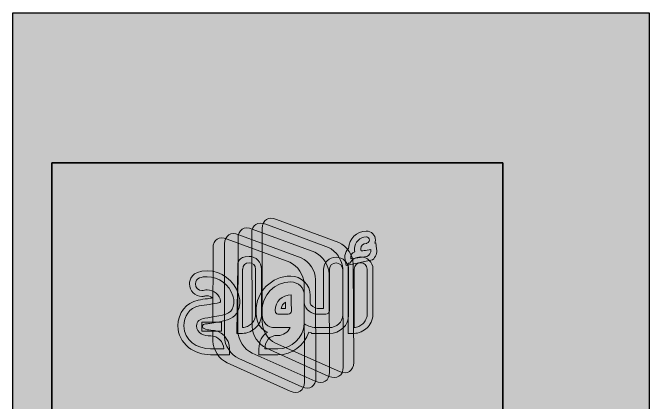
# Model space of a CAD drawing. Header units: inches. Extents: x -1481 to -429, y -1676 to -696.
# Drawn here: x -1481.3 to -1241.3, y -842.6 to -695.7 of the extents above; entities that cross this region are included whole.
import ezdxf

# ---------------------------------------------------------------- set-up
doc = ezdxf.new("R2010")
doc.units = ezdxf.units.IN
doc.header["$MEASUREMENT"] = 0
doc.layers.add('Layer 1', color=7, linetype='Continuous')

# ---------------------------------------------------------------- blocks, each defined once
blk = doc.blocks.new('block 416')
at = {"layer": 'Layer 1', "lineweight": 0}
for points, knots in [([(-1355.94, -788.89), (-1356.26, -787.84), (-1356.12, -786.7), (-1355.56, -785.74), (-1355.33, -785.34), (-1355.04, -784.99), (-1354.71, -784.7), (-1354.71, -784.7), (-1354.7, -784.63), (-1354.7, -784.63), (-1354.59, -780.96), (-1351.65, -778.08), (-1348.01, -778.08), (-1348.01, -778.08), (-1347.97, -778.08), (-1347.97, -778.08), (-1346.1, -778.08), (-1344.57, -779.6), (-1344.57, -781.48), (-1344.57, -781.89), (-1344.66, -782.27), (-1344.81, -782.61), (-1344.81, -782.61), (-1344.44, -782.55), (-1344.44, -782.55), (-1344.44, -782.55), (-1344.11, -784.74), (-1344.11, -784.74), (-1343.87, -786.36), (-1344.49, -787.93), (-1345.64, -788.91), (-1345.64, -788.91), (-1355.58, -791.11), (-1355.58, -791.11), (-1355.58, -791.11), (-1355.94, -788.89), (-1355.94, -788.89)], [0, 0, 0, 0, 1, 1, 1, 2, 2, 2, 3, 3, 3, 4, 4, 4, 5, 5, 5, 6, 6, 6, 7, 7, 7, 8, 8, 8, 9, 9, 9, 10, 10, 10, 11, 11, 11, 12, 12, 12, 12]), ([(-1396.88, -816.66), (-1396.88, -816.66), (-1396.48, -790.58), (-1396.48, -790.58), (-1396.48, -790.58), (-1396.52, -787.62), (-1392.21, -787.62), (-1389.62, -787.62), (-1387.52, -789.87), (-1387.52, -792.4), (-1387.52, -792.4), (-1387.52, -809.66), (-1387.52, -809.66), (-1387.52, -810.51), (-1387.74, -811.41), (-1388.2, -812.39), (-1388.63, -813.36), (-1389.26, -814.06), (-1389.76, -814.56), (-1390.35, -815.15), (-1391.07, -815.65), (-1391.91, -816.04), (-1391.91, -816.04), (-1391.96, -816.07), (-1391.96, -816.07), (-1391.96, -816.07), (-1392.02, -816.09), (-1392.02, -816.09), (-1392.97, -816.47), (-1393.84, -816.66), (-1394.66, -816.66), (-1394.66, -816.66), (-1396.88, -816.66), (-1396.88, -816.66)], [0, 0, 0, 0, 1, 1, 1, 2, 2, 2, 3, 3, 3, 4, 4, 4, 5, 5, 5, 6, 6, 6, 7, 7, 7, 8, 8, 8, 9, 9, 9, 10, 10, 10, 11, 11, 11, 11]), ([(-1388.48, -824.73), (-1388.48, -824.73), (-1388.48, -822.51), (-1388.48, -822.51), (-1388.48, -819.71), (-1387.24, -817.41), (-1385.28, -816.19), (-1386.1, -815.87), (-1386.82, -815.4), (-1387.42, -814.79), (-1388.89, -813.32), (-1389.62, -811.1), (-1389.59, -808.2), (-1389.59, -800.95), (-1383.72, -795.04), (-1376.49, -795.04), (-1372.45, -795.04), (-1369.16, -798.34), (-1369.16, -802.4), (-1369.16, -802.4), (-1369.16, -805.26), (-1369.16, -805.26), (-1369.16, -805.97), (-1367.55, -807.22), (-1366.38, -807.22), (-1366.38, -807.22), (-1364.15, -807.22), (-1364.15, -807.22), (-1364.15, -807.22), (-1364.15, -792.63), (-1364.15, -792.63), (-1364.15, -790.02), (-1362.03, -787.89), (-1359.42, -787.89), (-1356.81, -787.89), (-1354.68, -790.02), (-1354.68, -792.63), (-1354.68, -792.63), (-1354.68, -809.77), (-1354.68, -809.77), (-1354.68, -813.59), (-1357.93, -816.69), (-1361.93, -816.69), (-1361.93, -816.69), (-1368.63, -816.69), (-1368.63, -816.69), (-1368.63, -816.69), (-1368.63, -816.48), (-1368.63, -816.48), (-1369.01, -816.41), (-1369.38, -816.32), (-1369.74, -816.22), (-1371.36, -821.17), (-1376.01, -824.73), (-1381.38, -824.73), (-1381.38, -824.73), (-1388.48, -824.73), (-1388.48, -824.73)], [0, 0, 0, 0, 1, 1, 1, 2, 2, 2, 3, 3, 3, 4, 4, 4, 5, 5, 5, 6, 6, 6, 7, 7, 7, 8, 8, 8, 9, 9, 9, 10, 10, 10, 11, 11, 11, 12, 12, 12, 13, 13, 13, 14, 14, 14, 15, 15, 15, 16, 16, 16, 17, 17, 17, 18, 18, 18, 19, 19, 19, 19]), ([(-1354.85, -816.66), (-1354.85, -816.66), (-1354.85, -790.19), (-1354.85, -790.19), (-1354.85, -790.19), (-1354.21, -790.19), (-1354.21, -790.19), (-1353.41, -788.78), (-1351.9, -787.82), (-1350.19, -787.82), (-1347.6, -787.82), (-1345.5, -789.87), (-1345.5, -792.4), (-1345.5, -792.4), (-1345.5, -809.66), (-1345.5, -809.66), (-1345.5, -810.51), (-1345.72, -811.41), (-1346.18, -812.39), (-1346.6, -813.36), (-1347.24, -814.06), (-1347.74, -814.56), (-1348.33, -815.15), (-1349.05, -815.65), (-1349.89, -816.04), (-1349.89, -816.04), (-1349.94, -816.07), (-1349.94, -816.07), (-1349.94, -816.07), (-1350, -816.09), (-1350, -816.09), (-1350.95, -816.47), (-1351.82, -816.66), (-1352.64, -816.66), (-1352.64, -816.66), (-1354.85, -816.66), (-1354.85, -816.66)], [0, 0, 0, 0, 1, 1, 1, 2, 2, 2, 3, 3, 3, 4, 4, 4, 5, 5, 5, 6, 6, 6, 7, 7, 7, 8, 8, 8, 9, 9, 9, 10, 10, 10, 11, 11, 11, 12, 12, 12, 12]), ([(-1378.49, -807.22), (-1378.49, -807.22), (-1378.52, -804.95), (-1378.52, -804.95), (-1379.35, -805.46), (-1379.94, -806.26), (-1380.13, -807.22), (-1380.13, -807.22), (-1378.49, -807.22), (-1378.49, -807.22)], [0, 0, 0, 0, 1, 1, 1, 2, 2, 2, 3, 3, 3, 3])]:
    blk.add_open_spline(points, degree=3, knots=knots, dxfattribs=at)
blk = doc.blocks.new('block 417')
at = {"layer": 'Layer 1', "lineweight": 0}
for points, knots in [([(-1346.3, -785.07), (-1346.3, -785.07), (-1348.3, -785.37), (-1348.3, -785.37), (-1348.3, -785.37), (-1349.01, -785.44), (-1349.93, -785.59), (-1350.05, -785.33), (-1350.08, -785.07), (-1350.08, -784.74), (-1350.08, -783.63), (-1349.16, -782.7), (-1347.93, -782.7), (-1347.93, -782.7), (-1346.79, -782.11), (-1346.79, -781.48), (-1346.79, -780.81), (-1347.3, -780.29), (-1347.97, -780.29), (-1347.97, -780.29), (-1348.01, -780.29), (-1348.01, -780.29), (-1350.45, -780.29), (-1352.42, -782.26), (-1352.49, -784.7), (-1352.49, -784.7), (-1352.49, -785.37), (-1352.3, -785.92), (-1353.42, -786.11), (-1354.19, -787.26), (-1353.79, -788.37), (-1353.79, -788.37), (-1353.75, -788.59), (-1353.75, -788.59), (-1353.75, -788.59), (-1347.86, -787.7), (-1347.86, -787.7), (-1347.86, -787.7), (-1347.86, -787.64), (-1347.86, -787.64), (-1346.83, -787.35), (-1346.12, -786.26), (-1346.3, -785.07)], [0, 0, 0, 0, 1, 1, 1, 2, 2, 2, 3, 3, 3, 4, 4, 4, 5, 5, 5, 6, 6, 6, 7, 7, 7, 8, 8, 8, 9, 9, 9, 10, 10, 10, 11, 11, 11, 12, 12, 12, 13, 13, 13, 14, 14, 14, 14]), ([(-1392.21, -790.03), (-1393.51, -790.03), (-1394.59, -791.11), (-1394.62, -792.4), (-1394.62, -792.4), (-1394.66, -792.4), (-1394.66, -792.4), (-1394.66, -792.4), (-1394.66, -792.51), (-1394.66, -792.51), (-1394.66, -792.51), (-1394.66, -814.44), (-1394.66, -814.44), (-1394.03, -814.44), (-1393.4, -814.26), (-1392.84, -814.03), (-1392.29, -813.77), (-1391.77, -813.44), (-1391.33, -813), (-1390.88, -812.55), (-1390.47, -812.07), (-1390.21, -811.48), (-1389.96, -810.92), (-1389.73, -810.29), (-1389.73, -809.66), (-1389.73, -809.66), (-1389.73, -792.51), (-1389.73, -792.51), (-1389.73, -792.51), (-1389.73, -792.4), (-1389.73, -792.4), (-1389.73, -791.11), (-1390.84, -790.03), (-1392.21, -790.03)], [0, 0, 0, 0, 1, 1, 1, 2, 2, 2, 3, 3, 3, 4, 4, 4, 5, 5, 5, 6, 6, 6, 7, 7, 7, 8, 8, 8, 9, 9, 9, 10, 10, 10, 11, 11, 11, 11]), ([(-1359.42, -790.11), (-1360.82, -790.11), (-1361.93, -791.26), (-1361.93, -792.63), (-1361.93, -792.63), (-1361.93, -792.7), (-1361.93, -792.7), (-1361.93, -792.7), (-1361.93, -808.11), (-1361.93, -808.11), (-1361.93, -808.85), (-1362.53, -809.44), (-1363.27, -809.44), (-1363.27, -809.44), (-1365.67, -809.44), (-1365.67, -809.44), (-1365.67, -809.44), (-1366.38, -809.44), (-1366.38, -809.44), (-1368.27, -809.44), (-1371.38, -807.66), (-1371.38, -805.26), (-1371.38, -805.26), (-1371.38, -805.22), (-1371.38, -805.22), (-1371.38, -805.22), (-1371.38, -802.4), (-1371.38, -802.4), (-1371.38, -799.55), (-1373.67, -797.26), (-1376.49, -797.26), (-1382.53, -797.26), (-1387.38, -802.22), (-1387.38, -808.22), (-1387.41, -813.07), (-1385.08, -814.48), (-1382.45, -814.48), (-1382.45, -814.48), (-1376.75, -814.48), (-1376.75, -814.48), (-1377.56, -816.22), (-1379.34, -817.51), (-1381.38, -817.44), (-1381.38, -817.44), (-1381.41, -817.44), (-1381.41, -817.44), (-1381.41, -817.44), (-1381.41, -817.48), (-1381.41, -817.48), (-1384.6, -817.22), (-1386.27, -819.81), (-1386.27, -822.51), (-1386.27, -822.51), (-1381.41, -822.51), (-1381.41, -822.51), (-1381.41, -822.51), (-1381.38, -822.51), (-1381.38, -822.51), (-1376.08, -822.51), (-1371.75, -818.29), (-1371.38, -813.11), (-1369.91, -813.99), (-1368.18, -814.47), (-1366.42, -814.48), (-1366.42, -814.48), (-1366.42, -814.48), (-1366.42, -814.48), (-1366.42, -814.48), (-1366.38, -814.48), (-1366.38, -814.48), (-1366.38, -814.48), (-1365.67, -814.48), (-1365.67, -814.48), (-1365.67, -814.48), (-1361.93, -814.48), (-1361.93, -814.48), (-1359.27, -814.48), (-1356.9, -812.4), (-1356.9, -809.77), (-1356.9, -809.77), (-1356.9, -792.66), (-1356.9, -792.66), (-1356.9, -792.66), (-1356.9, -792.63), (-1356.9, -792.63), (-1356.9, -791.26), (-1358.05, -790.11), (-1359.42, -790.11)], [0, 0, 0, 0, 1, 1, 1, 2, 2, 2, 3, 3, 3, 4, 4, 4, 5, 5, 5, 6, 6, 6, 7, 7, 7, 8, 8, 8, 9, 9, 9, 10, 10, 10, 11, 11, 11, 12, 12, 12, 13, 13, 13, 14, 14, 14, 15, 15, 15, 16, 16, 16, 17, 17, 17, 18, 18, 18, 19, 19, 19, 20, 20, 20, 21, 21, 21, 22, 22, 22, 23, 23, 23, 24, 24, 24, 25, 25, 25, 26, 26, 26, 27, 27, 27, 28, 28, 28, 29, 29, 29, 29]), ([(-1350.19, -790.03), (-1351.49, -790.03), (-1352.56, -791.11), (-1352.6, -792.4), (-1352.6, -792.4), (-1352.64, -792.4), (-1352.64, -792.4), (-1352.64, -792.4), (-1352.64, -792.51), (-1352.64, -792.51), (-1352.64, -792.51), (-1352.64, -814.44), (-1352.64, -814.44), (-1352.01, -814.44), (-1351.38, -814.26), (-1350.82, -814.03), (-1350.27, -813.77), (-1349.75, -813.44), (-1349.3, -813), (-1348.86, -812.55), (-1348.45, -812.07), (-1348.19, -811.48), (-1347.93, -810.92), (-1347.71, -810.29), (-1347.71, -809.66), (-1347.71, -809.66), (-1347.71, -792.51), (-1347.71, -792.51), (-1347.71, -792.51), (-1347.71, -792.4), (-1347.71, -792.4), (-1347.71, -791.11), (-1348.82, -790.03), (-1350.19, -790.03)], [0, 0, 0, 0, 1, 1, 1, 2, 2, 2, 3, 3, 3, 4, 4, 4, 5, 5, 5, 6, 6, 6, 7, 7, 7, 8, 8, 8, 9, 9, 9, 10, 10, 10, 11, 11, 11, 11]), ([(-1377.49, -809.44), (-1377.49, -809.44), (-1381.19, -809.44), (-1381.19, -809.44), (-1381.19, -809.44), (-1382.41, -809.44), (-1382.41, -807.92), (-1382.41, -804.59), (-1379.67, -802.14), (-1376.3, -802.14), (-1376.3, -802.14), (-1376.3, -804.63), (-1376.3, -804.63), (-1376.3, -804.63), (-1376.27, -808.22), (-1376.27, -808.22), (-1376.27, -808.89), (-1376.82, -809.44), (-1377.49, -809.44)], [0, 0, 0, 0, 1, 1, 1, 2, 2, 2, 3, 3, 3, 4, 4, 4, 5, 5, 5, 6, 6, 6, 6])]:
    blk.add_open_spline(points, degree=3, knots=knots, dxfattribs=at)
blk = doc.blocks.new('block 415')
at = {"layer": 'Layer 1', "lineweight": 0}
for points, knots in [([(-1406.72, -824.73), (-1409.73, -824.73), (-1412.74, -823.72), (-1415, -821.95), (-1417.61, -819.92), (-1419.05, -817.04), (-1419.05, -813.85), (-1419.05, -808.93), (-1415.99, -805.02), (-1411.45, -804.12), (-1411.45, -804.12), (-1411.43, -804.11), (-1411.43, -804.11), (-1410.23, -803.89), (-1409.03, -803.73), (-1407.86, -803.57), (-1407.21, -803.48), (-1406.57, -803.4), (-1405.94, -803.3), (-1406.52, -802.83), (-1407.32, -802.47), (-1407.98, -802.47), (-1408.12, -802.47), (-1408.34, -802.52), (-1408.58, -802.56), (-1408.96, -802.64), (-1409.43, -802.73), (-1409.98, -802.73), (-1412.57, -802.73), (-1414.68, -800.62), (-1414.68, -798.03), (-1414.68, -796.54), (-1414.03, -793.08), (-1408.02, -793.08), (-1402.62, -793.08), (-1397.76, -796.68), (-1396.19, -801.83), (-1396.19, -801.83), (-1396.18, -801.89), (-1396.18, -801.89), (-1396.18, -801.89), (-1396.16, -801.94), (-1396.16, -801.94), (-1396, -802.6), (-1395.83, -803.31), (-1395.74, -804.02), (-1395.74, -804.02), (-1395.73, -804.13), (-1395.73, -804.13), (-1395.73, -804.13), (-1395.73, -804.24), (-1395.73, -804.24), (-1395.7, -805.36), (-1395.82, -808.16), (-1397.56, -809.9), (-1397.56, -809.9), (-1397.59, -809.93), (-1397.59, -809.93), (-1399.44, -811.7), (-1402.97, -812.31), (-1407.05, -812.88), (-1407.61, -812.96), (-1408.15, -813.04), (-1408.59, -813.11), (-1409.05, -813.18), (-1409.8, -813.36), (-1409.8, -813.81), (-1409.8, -814.24), (-1409.69, -814.57), (-1409.15, -814.88), (-1408.56, -815.22), (-1407.66, -815.41), (-1406.68, -815.41), (-1402.77, -815.41), (-1399.58, -818.58), (-1399.58, -822.48), (-1399.58, -822.48), (-1399.58, -824.69), (-1399.58, -824.69), (-1399.58, -824.69), (-1401.79, -824.69), (-1401.79, -824.69), (-1402.59, -824.69), (-1403.41, -824.7), (-1404.2, -824.71), (-1405.02, -824.72), (-1405.87, -824.73), (-1406.72, -824.73)], [0, 0, 0, 0, 1, 1, 1, 2, 2, 2, 3, 3, 3, 4, 4, 4, 5, 5, 5, 6, 6, 6, 7, 7, 7, 8, 8, 8, 9, 9, 9, 10, 10, 10, 11, 11, 11, 12, 12, 12, 13, 13, 13, 14, 14, 14, 15, 15, 15, 16, 16, 16, 17, 17, 17, 18, 18, 18, 19, 19, 19, 20, 20, 20, 21, 21, 21, 22, 22, 22, 23, 23, 23, 24, 24, 24, 25, 25, 25, 26, 26, 26, 27, 27, 27, 28, 28, 28, 29, 29, 29, 29]), ([(-1398.31, -802.48), (-1399.61, -798.22), (-1403.61, -795.29), (-1408.02, -795.29), (-1409.87, -795.29), (-1412.46, -795.63), (-1412.46, -798.03), (-1412.46, -799.4), (-1411.35, -800.51), (-1409.98, -800.51), (-1409.31, -800.51), (-1408.68, -800.26), (-1407.98, -800.26), (-1405.79, -800.26), (-1402.98, -802.14), (-1402.98, -804.44), (-1402.98, -804.59), (-1403.05, -805.03), (-1403.28, -805.07), (-1405.83, -805.63), (-1408.46, -805.81), (-1411.02, -806.29), (-1414.76, -807.03), (-1416.83, -810.22), (-1416.83, -813.85), (-1416.83, -819.26), (-1411.68, -822.51), (-1406.72, -822.51), (-1405.05, -822.51), (-1403.42, -822.48), (-1401.79, -822.48), (-1401.79, -819.81), (-1404.02, -817.63), (-1406.68, -817.63), (-1409.09, -817.63), (-1412.02, -816.7), (-1412.02, -813.81), (-1412.02, -812.07), (-1410.61, -811.18), (-1408.94, -810.92), (-1406.2, -810.48), (-1400.91, -810.03), (-1399.13, -808.33), (-1398.24, -807.44), (-1397.91, -805.74), (-1397.94, -804.29), (-1398.02, -803.7), (-1398.17, -803.07), (-1398.31, -802.48)], [0, 0, 0, 0, 1, 1, 1, 2, 2, 2, 3, 3, 3, 4, 4, 4, 5, 5, 5, 6, 6, 6, 7, 7, 7, 8, 8, 8, 9, 9, 9, 10, 10, 10, 11, 11, 11, 12, 12, 12, 13, 13, 13, 14, 14, 14, 15, 15, 15, 16, 16, 16, 16])]:
    blk.add_open_spline(points, degree=3, knots=knots, dxfattribs=at)
at = {"layer": 'Layer 1'}
for name in ['block 416', 'block 417']:
    blk.add_blockref(name, (0, 0), dxfattribs=at)
blk = doc.blocks.new('block 414')
at = {"layer": 'Layer 1', "true_color": 0x009344}
h = blk.add_hatch(color=114, dxfattribs=at)
h.dxf.hatch_style = 2
edge = h.paths.add_edge_path()
edge.add_spline(control_points=[(-1358.11, -831.02), (-1358.11, -831.02), (-1382.27, -820.37), (-1382.27, -820.37), (-1385.24, -819.06), (-1387.26, -815.41), (-1387.27, -812.22), (-1387.27, -812.22), (-1387.23, -777.09), (-1387.23, -777.09), (-1387.24, -773.9), (-1384.85, -772.37), (-1381.88, -773.68), (-1381.88, -773.68), (-1358.31, -782.38), (-1358.31, -782.38), (-1355.35, -783.69), (-1352.93, -787.33), (-1352.92, -790.52), (-1352.92, -790.52), (-1352.77, -827.61), (-1352.77, -827.61), (-1352.76, -830.8), (-1355.15, -832.33), (-1358.11, -831.02)], knot_values=[0, 0, 0, 0, 1, 1, 1, 2, 2, 2, 3, 3, 3, 4, 4, 4, 5, 5, 5, 6, 6, 6, 7, 7, 7, 8, 8, 8, 8], degree=3, periodic=1)
at = {"layer": 'Layer 1', "true_color": 0x38b449}
h = blk.add_hatch(color=95, dxfattribs=at)
h.dxf.hatch_style = 2
edge = h.paths.add_edge_path()
edge.add_spline(control_points=[(-1362.1, -832.87), (-1362.1, -832.87), (-1385.67, -822.21), (-1385.67, -822.21), (-1388.64, -820.9), (-1391.05, -817.26), (-1391.07, -814.07), (-1391.07, -814.07), (-1391.22, -778.94), (-1391.22, -778.94), (-1391.23, -775.75), (-1388.84, -774.22), (-1385.87, -775.53), (-1385.87, -775.53), (-1362.3, -784.23), (-1362.3, -784.23), (-1359.34, -785.54), (-1356.92, -789.18), (-1356.91, -792.37), (-1356.91, -792.37), (-1356.76, -829.46), (-1356.76, -829.46), (-1356.74, -832.65), (-1359.14, -834.17), (-1362.1, -832.87)], knot_values=[0, 0, 0, 0, 1, 1, 1, 2, 2, 2, 3, 3, 3, 4, 4, 4, 5, 5, 5, 6, 6, 6, 7, 7, 7, 8, 8, 8, 8], degree=3, periodic=1)
at = {"layer": 'Layer 1', "true_color": 0x8cc63e}
h = blk.add_hatch(color=73, dxfattribs=at)
h.dxf.hatch_style = 2
edge = h.paths.add_edge_path()
edge.add_spline(control_points=[(-1367.26, -834.71), (-1367.26, -834.71), (-1391.03, -824.06), (-1391.03, -824.06), (-1394, -822.75), (-1396.41, -819.11), (-1396.42, -815.92), (-1396.42, -815.92), (-1396.38, -780.78), (-1396.38, -780.78), (-1396.39, -777.59), (-1394, -776.07), (-1391.03, -777.38), (-1391.03, -777.38), (-1367.46, -786.08), (-1367.46, -786.08), (-1364.5, -787.38), (-1362.08, -791.03), (-1362.07, -794.22), (-1362.07, -794.22), (-1361.92, -831.31), (-1361.92, -831.31), (-1361.91, -834.5), (-1364.3, -836.02), (-1367.26, -834.71)], knot_values=[0, 0, 0, 0, 1, 1, 1, 2, 2, 2, 3, 3, 3, 4, 4, 4, 5, 5, 5, 6, 6, 6, 7, 7, 7, 8, 8, 8, 8], degree=3, periodic=1)
at = {"layer": 'Layer 1', "true_color": 0xfff100}
h = blk.add_hatch(color=2, dxfattribs=at)
h.dxf.hatch_style = 2
edge = h.paths.add_edge_path()
edge.add_spline(control_points=[(-1371.5, -797.94), (-1371.51, -794.75), (-1373.92, -791.1), (-1376.89, -789.8), (-1376.89, -789.8), (-1400.46, -781.1), (-1400.46, -781.1), (-1403.43, -779.79), (-1405.82, -781.31), (-1405.81, -784.5), (-1405.81, -784.5), (-1405.84, -812.47), (-1405.84, -812.47), (-1405.84, -812.47), (-1410.01, -812.47), (-1410.01, -812.47), (-1410.01, -812.47), (-1410.01, -815.83), (-1410.01, -815.83), (-1410.01, -815.83), (-1405.84, -815.83), (-1405.84, -815.83), (-1405.84, -815.83), (-1405.85, -819.64), (-1405.85, -819.64), (-1405.84, -822.83), (-1403.42, -826.47), (-1400.46, -827.78), (-1400.46, -827.78), (-1376.69, -838.43), (-1376.69, -838.43), (-1373.73, -839.74), (-1371.33, -838.22), (-1371.35, -835.03), (-1371.35, -835.03), (-1371.5, -797.94), (-1371.5, -797.94)], knot_values=[0, 0, 0, 0, 1, 1, 1, 2, 2, 2, 3, 3, 3, 4, 4, 4, 5, 5, 5, 6, 6, 6, 7, 7, 7, 8, 8, 8, 9, 9, 9, 10, 10, 10, 11, 11, 11, 12, 12, 12, 12], degree=3, periodic=1)
at = {"layer": 'Layer 1', "true_color": 0xd6df23}
h = blk.add_hatch(color=52, dxfattribs=at)
h.dxf.hatch_style = 2
edge = h.paths.add_edge_path()
edge.add_spline(control_points=[(-1372.33, -836.82), (-1372.33, -836.82), (-1396.09, -826.16), (-1396.09, -826.16), (-1399.06, -824.86), (-1401.47, -821.21), (-1401.48, -818.02), (-1401.48, -818.02), (-1401.44, -782.89), (-1401.44, -782.89), (-1401.45, -779.7), (-1399.06, -778.17), (-1396.1, -779.48), (-1396.1, -779.48), (-1372.52, -788.18), (-1372.52, -788.18), (-1369.56, -789.49), (-1367.15, -793.13), (-1367.13, -796.32), (-1367.13, -796.32), (-1366.98, -833.41), (-1366.98, -833.41), (-1366.97, -836.6), (-1369.36, -838.12), (-1372.33, -836.82)], knot_values=[0, 0, 0, 0, 1, 1, 1, 2, 2, 2, 3, 3, 3, 4, 4, 4, 5, 5, 5, 6, 6, 6, 7, 7, 7, 8, 8, 8, 8], degree=3, periodic=1)
at = {"layer": 'Layer 1', "true_color": 0xfff100}
h = blk.add_hatch(color=2, dxfattribs=at)
h.dxf.hatch_style = 2
h.paths.add_polyline_path([(-1402.62, -815.83), (-1410.01, -815.83), (-1410.01, -812.47), (-1402.62, -812.47)])
at = {"layer": 'Layer 1', "lineweight": 0}
blk.add_lwpolyline([(-1402.62, -815.83), (-1410.01, -815.83), (-1410.01, -812.47), (-1402.62, -812.47), (-1402.62, -815.83)], dxfattribs=at)
for points, knots in [([(-1358.11, -831.02), (-1358.11, -831.02), (-1382.27, -820.37), (-1382.27, -820.37), (-1385.24, -819.06), (-1387.26, -815.41), (-1387.27, -812.22), (-1387.27, -812.22), (-1387.23, -777.09), (-1387.23, -777.09), (-1387.24, -773.9), (-1384.85, -772.37), (-1381.88, -773.68), (-1381.88, -773.68), (-1358.31, -782.38), (-1358.31, -782.38), (-1355.35, -783.69), (-1352.93, -787.33), (-1352.92, -790.52), (-1352.92, -790.52), (-1352.77, -827.61), (-1352.77, -827.61), (-1352.76, -830.8), (-1355.15, -832.33), (-1358.11, -831.02)], [0, 0, 0, 0, 1, 1, 1, 2, 2, 2, 3, 3, 3, 4, 4, 4, 5, 5, 5, 6, 6, 6, 7, 7, 7, 8, 8, 8, 8]), ([(-1362.1, -832.87), (-1362.1, -832.87), (-1385.67, -822.21), (-1385.67, -822.21), (-1388.64, -820.9), (-1391.05, -817.26), (-1391.07, -814.07), (-1391.07, -814.07), (-1391.22, -778.94), (-1391.22, -778.94), (-1391.23, -775.75), (-1388.84, -774.22), (-1385.87, -775.53), (-1385.87, -775.53), (-1362.3, -784.23), (-1362.3, -784.23), (-1359.34, -785.54), (-1356.92, -789.18), (-1356.91, -792.37), (-1356.91, -792.37), (-1356.76, -829.46), (-1356.76, -829.46), (-1356.74, -832.65), (-1359.14, -834.17), (-1362.1, -832.87)], [0, 0, 0, 0, 1, 1, 1, 2, 2, 2, 3, 3, 3, 4, 4, 4, 5, 5, 5, 6, 6, 6, 7, 7, 7, 8, 8, 8, 8]), ([(-1367.26, -834.71), (-1367.26, -834.71), (-1391.03, -824.06), (-1391.03, -824.06), (-1394, -822.75), (-1396.41, -819.11), (-1396.42, -815.92), (-1396.42, -815.92), (-1396.38, -780.78), (-1396.38, -780.78), (-1396.39, -777.59), (-1394, -776.07), (-1391.03, -777.38), (-1391.03, -777.38), (-1367.46, -786.08), (-1367.46, -786.08), (-1364.5, -787.38), (-1362.08, -791.03), (-1362.07, -794.22), (-1362.07, -794.22), (-1361.92, -831.31), (-1361.92, -831.31), (-1361.91, -834.5), (-1364.3, -836.02), (-1367.26, -834.71)], [0, 0, 0, 0, 1, 1, 1, 2, 2, 2, 3, 3, 3, 4, 4, 4, 5, 5, 5, 6, 6, 6, 7, 7, 7, 8, 8, 8, 8]), ([(-1371.5, -797.94), (-1371.51, -794.75), (-1373.92, -791.1), (-1376.89, -789.8), (-1376.89, -789.8), (-1400.46, -781.1), (-1400.46, -781.1), (-1403.43, -779.79), (-1405.82, -781.31), (-1405.81, -784.5), (-1405.81, -784.5), (-1405.84, -812.47), (-1405.84, -812.47), (-1405.84, -812.47), (-1410.01, -812.47), (-1410.01, -812.47), (-1410.01, -812.47), (-1410.01, -815.83), (-1410.01, -815.83), (-1410.01, -815.83), (-1405.84, -815.83), (-1405.84, -815.83), (-1405.84, -815.83), (-1405.85, -819.64), (-1405.85, -819.64), (-1405.84, -822.83), (-1403.42, -826.47), (-1400.46, -827.78), (-1400.46, -827.78), (-1376.69, -838.43), (-1376.69, -838.43), (-1373.73, -839.74), (-1371.33, -838.22), (-1371.35, -835.03), (-1371.35, -835.03), (-1371.5, -797.94), (-1371.5, -797.94)], [0, 0, 0, 0, 1, 1, 1, 2, 2, 2, 3, 3, 3, 4, 4, 4, 5, 5, 5, 6, 6, 6, 7, 7, 7, 8, 8, 8, 9, 9, 9, 10, 10, 10, 11, 11, 11, 12, 12, 12, 12]), ([(-1372.33, -836.82), (-1372.33, -836.82), (-1396.09, -826.16), (-1396.09, -826.16), (-1399.06, -824.86), (-1401.47, -821.21), (-1401.48, -818.02), (-1401.48, -818.02), (-1401.44, -782.89), (-1401.44, -782.89), (-1401.45, -779.7), (-1399.06, -778.17), (-1396.1, -779.48), (-1396.1, -779.48), (-1372.52, -788.18), (-1372.52, -788.18), (-1369.56, -789.49), (-1367.15, -793.13), (-1367.13, -796.32), (-1367.13, -796.32), (-1366.98, -833.41), (-1366.98, -833.41), (-1366.97, -836.6), (-1369.36, -838.12), (-1372.33, -836.82)], [0, 0, 0, 0, 1, 1, 1, 2, 2, 2, 3, 3, 3, 4, 4, 4, 5, 5, 5, 6, 6, 6, 7, 7, 7, 8, 8, 8, 8])]:
    blk.add_open_spline(points, degree=3, knots=knots, dxfattribs=at)
at = {"layer": 'Layer 1'}
blk.add_blockref('block 415', (0, 0), dxfattribs=at)
blk = doc.blocks.new('block 412')
at = {"layer": 'Layer 1'}
blk.add_blockref('block 414', (0, 0), dxfattribs=at)

msp = doc.modelspace()

# ---------------------------------------------------------------- hatches: boundary and pattern name
at = {"layer": 'Layer 1', "true_color": 0x006738}
h = msp.add_hatch(color=116, dxfattribs=at)
h.dxf.hatch_style = 2
h.paths.add_polyline_path([(-1241.32, -985.73), (-1481.32, -985.73), (-1481.32, -695.73), (-1241.32, -695.73)])

# ---------------------------------------------------------------- linework, layer by layer
at = {"layer": 'Layer 1', "color": 250, "lineweight": 30, "true_color": 0x231f20}
msp.add_lwpolyline([(-1241.32, -985.73), (-1481.32, -985.73), (-1481.32, -695.73), (-1241.32, -695.73), (-1241.32, -985.73)], dxfattribs=at)
at = {"layer": 'Layer 1', "color": 250, "lineweight": 35, "true_color": 0x231f20}
msp.add_lwpolyline([(-1296.55, -970.73), (-1466.55, -970.73), (-1466.55, -752.35), (-1296.55, -752.35), (-1296.55, -970.73)], dxfattribs=at)

# ---------------------------------------------------------------- block references
at = {"layer": 'Layer 1'}
msp.add_blockref('block 412', (0, 0), dxfattribs=at)

doc.saveas('drawing.dxf')
